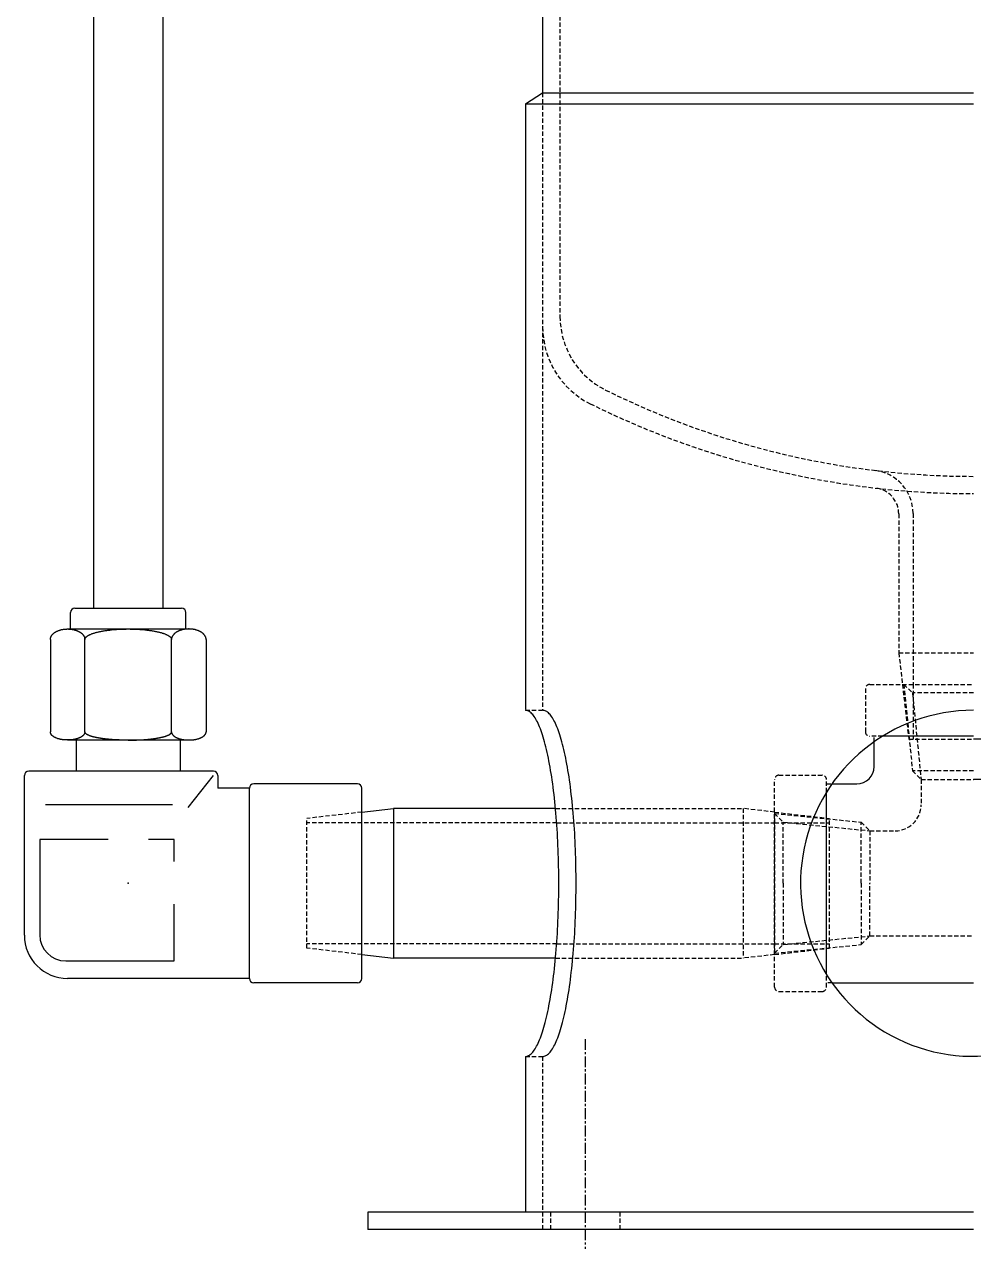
# Model space of a CAD drawing. Extents: x 248 to 507, y 18 to 771.
# Drawn here: x 306.8 to 416.5, y 161.1 to 301.8 of the extents above; entities that cross this region are included whole.
import ezdxf

# ---------------------------------------------------------------- set-up
doc = ezdxf.new("R2010")
doc.units = 0
doc.linetypes.add('CENTER', pattern=[2, 1.25, -0.25, 0.25, -0.25])
doc.linetypes.add('DASHED', pattern=[0.75, 0.5, -0.25])
doc.layers.get('0').update_dxf_attribs({"linetype": 'CONTINUOUS'})
doc.layers.add('CENTER', color=1, linetype='CENTER')

msp = doc.modelspace()

# ---------------------------------------------------------------- linework, layer by layer
at = {"color": 3, "linetype": 'DASHED'}
for p, q in [((368.7, 414.52), (368.7, 267.95)), ((366.7, 293.91), (366.7, 222.62)), ((407.85, 245.22), (407.85, 229.17)), ((409.5, 245.28), (409.5, 225.52)), ((407.85, 229.17), (408.27, 225.52)), ((407.85, 229.17), (416.5, 229.17)), ((404.5, 225.52), (416.5, 225.52)), ((408.27, 225.52), (409, 219.17)), ((408.43, 225.52), (409.43, 215.52)), ((408.43, 225.52), (409.43, 224.52)), ((409.5, 225.52), (409.5, 219.17)), ((404, 225.02), (404, 220.02)), ((409.43, 224.52), (410.43, 214.52)), ((416.5, 224.52), (409.43, 224.52)), ((364.7, 222.52), (366.7, 222.52)), ((405.97, 219.52), (404.5, 219.52)), ((405, 218.88), (405, 219.52)), ((409, 219.17), (416.5, 219.17)), ((416.5, 215.52), (409.43, 215.52)), ((409.43, 215.52), (410.43, 214.52)), ((393.5, 190.52), (393.5, 214.52)), ((394, 215.02), (399, 215.02)), ((399.5, 213.05), (399.5, 214.52)), ((399.5, 214.02), (400.14, 214.02)), ((410.43, 214.52), (416.5, 214.52)), ((410.43, 214.52), (410.43, 211.59)), ((368.18, 211.17), (389.85, 211.17)), ((389.85, 211.17), (389.85, 193.87)), ((393.5, 210.75), (389.85, 211.17)), ((345.81, 210.75), (339.46, 210.02)), ((339.46, 195.02), (339.46, 210.02)), ((393.5, 210.75), (393.5, 194.29)), ((393.5, 210.75), (399.85, 210.02)), ((393.5, 210.59), (403.5, 209.59)), ((393.5, 210.59), (394.5, 209.59)), ((399.85, 195.02), (399.85, 210.02)), ((345.81, 209.52), (339.46, 209.52)), ((368.32, 209.52), (345.81, 209.52)), ((368.32, 209.52), (393.5, 209.52)), ((393.5, 209.52), (399.85, 209.52)), ((394.5, 209.59), (404.5, 208.59)), ((394.5, 202.52), (394.5, 209.59)), ((403.5, 209.59), (404.5, 208.59)), ((403.5, 202.52), (403.5, 209.59)), ((404.5, 208.59), (404.5, 202.52)), ((404.5, 208.59), (407.43, 208.59)), ((394.5, 202.52), (394.5, 195.44)), ((403.5, 202.52), (403.5, 195.44)), ((404.5, 196.44), (404.5, 202.52)), ((394.5, 195.44), (404.5, 196.44)), ((403.5, 195.44), (404.5, 196.44)), ((404.5, 196.44), (416.5, 196.44)), ((345.81, 195.52), (339.46, 195.52)), ((345.81, 194.29), (339.46, 195.02)), ((368.32, 195.52), (345.81, 195.52)), ((368.32, 195.52), (393.5, 195.52)), ((393.5, 194.29), (389.85, 193.87)), ((393.5, 195.52), (399.85, 195.52)), ((393.5, 194.44), (403.5, 195.44)), ((393.5, 194.44), (394.5, 195.44)), ((393.5, 194.29), (399.85, 195.02)), ((368.18, 193.87), (389.85, 193.87)), ((399.5, 190.52), (399.5, 191.98)), ((394, 190.02), (399, 190.02)), ((400.14, 191.02), (399.5, 191.02)), ((364.7, 182.52), (366.7, 182.52)), ((366.7, 182.52), (366.7, 162.52)), ((367.6, 164.52), (367.6, 162.52)), ((375.6, 164.52), (375.6, 162.52))]:
    msp.add_line(p, q, dxfattribs=at)
at = {"color": 7, "linetype": 'CONTINUOUS'}
for p, q in [((366.7, 365.87), (366.7, 293.81)), ((314.81, 342.72), (314.81, 234.32)), ((322.81, 342.72), (322.81, 234.32)), ((364.7, 292.62), (366.7, 293.91)), ((366.7, 293.91), (416.5, 293.91)), ((364.7, 292.62), (416.5, 292.62)), ((364.7, 292.62), (364.7, 222.62)), ((312.14, 231.92), (312.14, 233.82)), ((312.64, 234.32), (324.98, 234.32)), ((325.48, 231.92), (325.48, 233.82)), ((311.81, 231.92), (325.81, 231.92)), ((313.8, 220.02), (313.8, 230.99)), ((323.81, 220.02), (323.81, 230.99)), ((309.81, 230.71), (309.81, 220.02)), ((327.81, 230.71), (327.81, 220.02)), ((416.5, 219.52), (405.97, 219.52)), ((311.81, 219.09), (325.81, 219.09)), ((312.79, 219.09), (312.79, 215.48)), ((324.83, 219.09), (324.83, 215.48)), ((405, 216.02), (405, 218.88)), ((424, 219.17), (416.5, 219.17)), ((328.66, 215.48), (307.31, 215.48)), ((306.81, 196.52), (306.81, 214.98)), ((325.72, 211.29), (328.66, 214.98)), ((329.16, 214.98), (329.16, 213.52)), ((345.31, 214.02), (333.31, 214.02)), ((400.14, 214.02), (403, 214.02)), ((422.57, 214.52), (416.5, 214.52)), ((332.81, 213.52), (329.16, 213.52)), ((332.81, 191.52), (332.81, 213.52)), ((345.81, 191.52), (345.81, 213.52)), ((399.5, 191.98), (399.5, 213.05)), ((309.26, 211.63), (323.91, 211.63)), ((345.81, 210.75), (349.46, 211.17)), ((368.18, 211.17), (349.46, 211.17)), ((349.46, 211.17), (349.46, 193.87)), ((316.51, 207.58), (308.59, 207.58)), ((308.59, 207.58), (308.59, 196.55)), ((324.13, 207.58), (321.14, 207.58)), ((324.13, 205.05), (324.13, 207.58)), ((324.13, 193.55), (324.13, 200.12)), ((345.81, 194.29), (349.46, 193.87)), ((311.59, 193.55), (324.13, 193.55)), ((368.18, 193.87), (349.46, 193.87)), ((332.81, 191.52), (311.81, 191.52)), ((345.31, 191.02), (333.31, 191.02)), ((400.14, 191.02), (416.5, 191.02)), ((364.7, 182.52), (364.7, 164.52)), ((346.5, 164.52), (346.5, 162.52)), ((416.5, 164.52), (346.5, 164.52)), ((416.5, 162.52), (346.5, 162.52))]:
    msp.add_line(p, q, dxfattribs=at)
for points in [[(309.81, 230.71, 0), (309.81, 230.74, 0), (309.81, 230.76, 0), (309.81, 230.79, 0), (309.82, 230.82, 0), (309.82, 230.85, 0), (309.83, 230.88, 0), (309.84, 230.91, 0), (309.85, 230.94, 0), (309.86, 230.97, 0), (309.87, 231, 0), (309.88, 231.03, 0), (309.89, 231.06, 0), (309.91, 231.09, 0), (309.93, 231.11, 0), (309.94, 231.14, 0), (309.96, 231.17, 0), (309.98, 231.2, 0), (310, 231.22, 0), (310.02, 231.25, 0), (310.04, 231.28, 0), (310.07, 231.3, 0), (310.09, 231.33, 0), (310.12, 231.35, 0), (310.14, 231.38, 0), (310.17, 231.4, 0), (310.2, 231.43, 0), (310.23, 231.45, 0), (310.26, 231.47, 0), (310.29, 231.5, 0), (310.32, 231.52, 0), (310.36, 231.54, 0), (310.39, 231.56, 0), (310.43, 231.58, 0), (310.46, 231.6, 0), (310.5, 231.62, 0), (310.54, 231.64, 0), (310.58, 231.66, 0), (310.62, 231.68, 0), (310.65, 231.7, 0), (310.69, 231.71, 0), (310.74, 231.73, 0), (310.78, 231.75, 0), (310.82, 231.76, 0), (310.86, 231.77, 0), (310.91, 231.79, 0), (310.95, 231.8, 0), (311, 231.81, 0), (311.04, 231.82, 0), (311.09, 231.84, 0), (311.13, 231.85, 0), (311.18, 231.86, 0), (311.23, 231.87, 0), (311.27, 231.87, 0), (311.32, 231.88, 0), (311.37, 231.89, 0), (311.42, 231.89, 0), (311.46, 231.9, 0), (311.51, 231.9, 0), (311.56, 231.91, 0), (311.61, 231.91, 0), (311.66, 231.91, 0), (311.71, 231.91, 0), (311.76, 231.92, 0), (311.81, 231.92, 0), (311.85, 231.92, 0), (311.9, 231.91, 0), (311.95, 231.91, 0), (312, 231.91, 0), (312.05, 231.91, 0), (312.1, 231.9, 0), (312.15, 231.9, 0), (312.19, 231.89, 0), (312.24, 231.89, 0), (312.29, 231.88, 0), (312.34, 231.87, 0), (312.38, 231.87, 0), (312.43, 231.86, 0), (312.48, 231.85, 0), (312.52, 231.84, 0), (312.57, 231.82, 0), (312.61, 231.81, 0), (312.66, 231.8, 0), (312.7, 231.79, 0), (312.75, 231.77, 0), (312.79, 231.76, 0), (312.83, 231.75, 0), (312.87, 231.73, 0), (312.92, 231.71, 0), (312.95, 231.7, 0), (313, 231.68, 0), (313.03, 231.66, 0), (313.07, 231.64, 0), (313.11, 231.62, 0), (313.15, 231.6, 0), (313.18, 231.58, 0), (313.22, 231.56, 0), (313.25, 231.54, 0), (313.29, 231.52, 0), (313.32, 231.5, 0), (313.35, 231.47, 0), (313.38, 231.45, 0), (313.41, 231.43, 0), (313.44, 231.4, 0), (313.47, 231.38, 0), (313.49, 231.35, 0), (313.52, 231.33, 0), (313.54, 231.3, 0), (313.57, 231.28, 0), (313.59, 231.25, 0), (313.61, 231.22, 0), (313.63, 231.2, 0), (313.65, 231.17, 0), (313.67, 231.14, 0), (313.69, 231.11, 0), (313.7, 231.09, 0), (313.72, 231.06, 0), (313.73, 231.03, 0), (313.74, 231, 0), (313.75, 230.97, 0), (313.76, 230.94, 0), (313.77, 230.91, 0), (313.78, 230.88, 0), (313.79, 230.85, 0), (313.79, 230.82, 0), (313.8, 230.79, 0), (313.8, 230.76, 0), (313.8, 230.74, 0), (313.8, 230.71, 0)], [(313.8, 230.71, 0), (313.8, 230.74, 0), (313.81, 230.76, 0), (313.82, 230.79, 0), (313.83, 230.82, 0), (313.84, 230.85, 0), (313.86, 230.88, 0), (313.88, 230.91, 0), (313.9, 230.94, 0), (313.92, 230.97, 0), (313.95, 231, 0), (313.98, 231.03, 0), (314.02, 231.06, 0), (314.06, 231.09, 0), (314.1, 231.11, 0), (314.14, 231.14, 0), (314.18, 231.17, 0), (314.23, 231.2, 0), (314.28, 231.22, 0), (314.34, 231.25, 0), (314.39, 231.28, 0), (314.45, 231.3, 0), (314.51, 231.33, 0), (314.58, 231.35, 0), (314.65, 231.38, 0), (314.71, 231.4, 0), (314.79, 231.43, 0), (314.86, 231.45, 0), (314.94, 231.47, 0), (315.02, 231.5, 0), (315.1, 231.52, 0), (315.18, 231.54, 0), (315.27, 231.56, 0), (315.36, 231.58, 0), (315.45, 231.6, 0), (315.54, 231.62, 0), (315.63, 231.64, 0), (315.73, 231.66, 0), (315.83, 231.68, 0), (315.93, 231.7, 0), (316.03, 231.71, 0), (316.13, 231.73, 0), (316.23, 231.75, 0), (316.34, 231.76, 0), (316.45, 231.77, 0), (316.56, 231.79, 0), (316.67, 231.8, 0), (316.78, 231.81, 0), (316.89, 231.82, 0), (317.01, 231.84, 0), (317.12, 231.85, 0), (317.24, 231.86, 0), (317.36, 231.87, 0), (317.47, 231.87, 0), (317.59, 231.88, 0), (317.71, 231.89, 0), (317.83, 231.89, 0), (317.95, 231.9, 0), (318.07, 231.9, 0), (318.19, 231.91, 0), (318.32, 231.91, 0), (318.44, 231.91, 0), (318.56, 231.91, 0), (318.69, 231.92, 0), (318.81, 231.92, 0), (318.93, 231.92, 0), (319.05, 231.91, 0), (319.18, 231.91, 0), (319.3, 231.91, 0), (319.42, 231.91, 0), (319.54, 231.9, 0), (319.66, 231.9, 0), (319.78, 231.89, 0), (319.9, 231.89, 0), (320.02, 231.88, 0), (320.14, 231.87, 0), (320.26, 231.87, 0), (320.38, 231.86, 0), (320.49, 231.85, 0), (320.61, 231.84, 0), (320.72, 231.82, 0), (320.84, 231.81, 0), (320.95, 231.8, 0), (321.06, 231.79, 0), (321.17, 231.77, 0), (321.27, 231.76, 0), (321.38, 231.75, 0), (321.49, 231.73, 0), (321.59, 231.71, 0), (321.69, 231.7, 0), (321.79, 231.68, 0), (321.89, 231.66, 0), (321.98, 231.64, 0), (322.08, 231.62, 0), (322.17, 231.6, 0), (322.26, 231.58, 0), (322.35, 231.56, 0), (322.43, 231.54, 0), (322.52, 231.52, 0), (322.6, 231.5, 0), (322.68, 231.47, 0), (322.75, 231.45, 0), (322.83, 231.43, 0), (322.9, 231.4, 0), (322.97, 231.38, 0), (323.04, 231.35, 0), (323.1, 231.33, 0), (323.16, 231.3, 0), (323.22, 231.28, 0), (323.28, 231.25, 0), (323.33, 231.22, 0), (323.38, 231.2, 0), (323.43, 231.17, 0), (323.48, 231.14, 0), (323.52, 231.11, 0), (323.56, 231.09, 0), (323.6, 231.06, 0), (323.63, 231.03, 0), (323.66, 231, 0), (323.69, 230.97, 0), (323.72, 230.94, 0), (323.74, 230.91, 0), (323.76, 230.88, 0), (323.78, 230.85, 0), (323.79, 230.82, 0), (323.8, 230.79, 0), (323.81, 230.76, 0), (323.81, 230.74, 0), (323.81, 230.71, 0)], [(327.81, 230.71, 0), (327.81, 230.74, 0), (327.81, 230.76, 0), (327.8, 230.79, 0), (327.8, 230.82, 0), (327.79, 230.85, 0), (327.79, 230.88, 0), (327.78, 230.91, 0), (327.77, 230.94, 0), (327.76, 230.97, 0), (327.75, 231, 0), (327.74, 231.03, 0), (327.72, 231.06, 0), (327.71, 231.09, 0), (327.69, 231.11, 0), (327.67, 231.14, 0), (327.66, 231.17, 0), (327.64, 231.2, 0), (327.62, 231.22, 0), (327.6, 231.25, 0), (327.57, 231.28, 0), (327.55, 231.3, 0), (327.52, 231.33, 0), (327.5, 231.35, 0), (327.47, 231.38, 0), (327.44, 231.4, 0), (327.42, 231.43, 0), (327.38, 231.45, 0), (327.36, 231.47, 0), (327.32, 231.5, 0), (327.29, 231.52, 0), (327.26, 231.54, 0), (327.22, 231.56, 0), (327.19, 231.58, 0), (327.15, 231.6, 0), (327.12, 231.62, 0), (327.08, 231.64, 0), (327.04, 231.66, 0), (327, 231.68, 0), (326.96, 231.7, 0), (326.92, 231.71, 0), (326.88, 231.73, 0), (326.84, 231.75, 0), (326.8, 231.76, 0), (326.75, 231.77, 0), (326.71, 231.79, 0), (326.67, 231.8, 0), (326.62, 231.81, 0), (326.57, 231.82, 0), (326.53, 231.84, 0), (326.48, 231.85, 0), (326.44, 231.86, 0), (326.39, 231.87, 0), (326.34, 231.87, 0), (326.3, 231.88, 0), (326.25, 231.89, 0), (326.2, 231.89, 0), (326.15, 231.9, 0), (326.1, 231.9, 0), (326.06, 231.91, 0), (326.01, 231.91, 0), (325.96, 231.91, 0), (325.91, 231.91, 0), (325.86, 231.92, 0), (325.81, 231.92, 0), (325.76, 231.92, 0), (325.71, 231.91, 0), (325.66, 231.91, 0), (325.62, 231.91, 0), (325.57, 231.91, 0), (325.52, 231.9, 0), (325.47, 231.9, 0), (325.42, 231.89, 0), (325.37, 231.89, 0), (325.32, 231.88, 0), (325.28, 231.87, 0), (325.23, 231.87, 0), (325.18, 231.86, 0), (325.14, 231.85, 0), (325.09, 231.84, 0), (325.05, 231.82, 0), (325, 231.81, 0), (324.96, 231.8, 0), (324.91, 231.79, 0), (324.87, 231.77, 0), (324.83, 231.76, 0), (324.78, 231.75, 0), (324.74, 231.73, 0), (324.7, 231.71, 0), (324.66, 231.7, 0), (324.62, 231.68, 0), (324.58, 231.66, 0), (324.54, 231.64, 0), (324.51, 231.62, 0), (324.47, 231.6, 0), (324.43, 231.58, 0), (324.4, 231.56, 0), (324.36, 231.54, 0), (324.33, 231.52, 0), (324.3, 231.5, 0), (324.27, 231.47, 0), (324.24, 231.45, 0), (324.21, 231.43, 0), (324.18, 231.4, 0), (324.15, 231.38, 0), (324.12, 231.35, 0), (324.1, 231.33, 0), (324.07, 231.3, 0), (324.05, 231.28, 0), (324.03, 231.25, 0), (324, 231.22, 0), (323.99, 231.2, 0), (323.97, 231.17, 0), (323.95, 231.14, 0), (323.93, 231.11, 0), (323.91, 231.09, 0), (323.9, 231.06, 0), (323.89, 231.03, 0), (323.87, 231, 0), (323.86, 230.97, 0), (323.85, 230.94, 0), (323.84, 230.91, 0), (323.83, 230.88, 0), (323.83, 230.85, 0), (323.82, 230.82, 0), (323.82, 230.79, 0), (323.82, 230.76, 0), (323.81, 230.74, 0), (323.81, 230.71, 0)], [(364.7, 182.52, 0), (364.8, 182.52, 0), (364.89, 182.54, 0), (364.99, 182.57, 0), (365.08, 182.61, 0), (365.17, 182.67, 0), (365.27, 182.73, 0), (365.36, 182.81, 0), (365.45, 182.9, 0), (365.55, 183, 0), (365.64, 183.12, 0), (365.73, 183.24, 0), (365.82, 183.38, 0), (365.91, 183.53, 0), (366, 183.69, 0), (366.09, 183.86, 0), (366.18, 184.04, 0), (366.27, 184.23, 0), (366.35, 184.44, 0), (366.44, 184.65, 0), (366.52, 184.88, 0), (366.6, 185.12, 0), (366.69, 185.36, 0), (366.77, 185.62, 0), (366.85, 185.89, 0), (366.92, 186.16, 0), (367, 186.45, 0), (367.08, 186.75, 0), (367.15, 187.06, 0), (367.22, 187.37, 0), (367.29, 187.7, 0), (367.36, 188.03, 0), (367.43, 188.37, 0), (367.5, 188.73, 0), (367.56, 189.09, 0), (367.62, 189.45, 0), (367.69, 189.83, 0), (367.75, 190.21, 0), (367.8, 190.6, 0), (367.86, 191, 0), (367.91, 191.41, 0), (367.96, 191.82, 0), (368.01, 192.23, 0), (368.06, 192.66, 0), (368.11, 193.09, 0), (368.15, 193.52, 0), (368.19, 193.97, 0), (368.23, 194.41, 0), (368.27, 194.86, 0), (368.3, 195.32, 0), (368.34, 195.78, 0), (368.37, 196.24, 0), (368.4, 196.71, 0), (368.42, 197.18, 0), (368.45, 197.66, 0), (368.47, 198.13, 0), (368.49, 198.62, 0), (368.5, 199.1, 0), (368.52, 199.58, 0), (368.53, 200.07, 0), (368.54, 200.56, 0), (368.55, 201.04, 0), (368.56, 201.53, 0), (368.56, 202.03, 0), (368.56, 202.52, 0), (368.56, 203.01, 0), (368.56, 203.5, 0), (368.55, 203.99, 0), (368.54, 204.48, 0), (368.53, 204.97, 0), (368.52, 205.45, 0), (368.5, 205.94, 0), (368.49, 206.42, 0), (368.47, 206.9, 0), (368.45, 207.38, 0), (368.42, 207.85, 0), (368.4, 208.32, 0), (368.37, 208.79, 0), (368.34, 209.25, 0), (368.3, 209.71, 0), (368.27, 210.17, 0), (368.23, 210.62, 0), (368.19, 211.07, 0), (368.15, 211.51, 0), (368.11, 211.94, 0), (368.06, 212.37, 0), (368.01, 212.8, 0), (367.96, 213.22, 0), (367.91, 213.63, 0), (367.86, 214.03, 0), (367.8, 214.43, 0), (367.75, 214.82, 0), (367.69, 215.2, 0), (367.62, 215.58, 0), (367.56, 215.95, 0), (367.5, 216.31, 0), (367.43, 216.66, 0), (367.36, 217, 0), (367.29, 217.34, 0), (367.22, 217.66, 0), (367.15, 217.98, 0), (367.08, 218.28, 0), (367, 218.58, 0), (366.92, 218.87, 0), (366.85, 219.15, 0), (366.77, 219.41, 0), (366.69, 219.67, 0), (366.6, 219.92, 0), (366.52, 220.16, 0), (366.44, 220.38, 0), (366.35, 220.6, 0), (366.27, 220.8, 0), (366.18, 220.99, 0), (366.09, 221.18, 0), (366, 221.35, 0), (365.91, 221.51, 0), (365.82, 221.66, 0), (365.73, 221.79, 0), (365.64, 221.92, 0), (365.55, 222.03, 0), (365.45, 222.13, 0), (365.36, 222.22, 0), (365.27, 222.3, 0), (365.17, 222.37, 0), (365.08, 222.42, 0), (364.99, 222.46, 0), (364.89, 222.49, 0), (364.8, 222.51, 0), (364.7, 222.52, 0)], [(313.8, 220.02, 0), (313.8, 220, 0), (313.8, 219.97, 0), (313.8, 219.95, 0), (313.79, 219.93, 0), (313.79, 219.91, 0), (313.78, 219.88, 0), (313.77, 219.86, 0), (313.76, 219.84, 0), (313.75, 219.81, 0), (313.74, 219.79, 0), (313.73, 219.77, 0), (313.72, 219.75, 0), (313.7, 219.73, 0), (313.69, 219.71, 0), (313.67, 219.68, 0), (313.65, 219.66, 0), (313.63, 219.64, 0), (313.61, 219.62, 0), (313.59, 219.6, 0), (313.57, 219.58, 0), (313.54, 219.56, 0), (313.52, 219.54, 0), (313.49, 219.52, 0), (313.47, 219.5, 0), (313.44, 219.48, 0), (313.41, 219.46, 0), (313.38, 219.44, 0), (313.35, 219.43, 0), (313.32, 219.41, 0), (313.29, 219.39, 0), (313.25, 219.38, 0), (313.22, 219.36, 0), (313.18, 219.34, 0), (313.15, 219.33, 0), (313.11, 219.31, 0), (313.07, 219.3, 0), (313.03, 219.28, 0), (313, 219.27, 0), (312.95, 219.26, 0), (312.92, 219.24, 0), (312.87, 219.23, 0), (312.83, 219.22, 0), (312.79, 219.21, 0), (312.75, 219.19, 0), (312.7, 219.19, 0), (312.66, 219.18, 0), (312.61, 219.16, 0), (312.57, 219.16, 0), (312.52, 219.15, 0), (312.48, 219.14, 0), (312.43, 219.13, 0), (312.38, 219.12, 0), (312.34, 219.12, 0), (312.29, 219.11, 0), (312.24, 219.11, 0), (312.19, 219.1, 0), (312.15, 219.1, 0), (312.1, 219.09, 0), (312.05, 219.09, 0), (312, 219.09, 0), (311.95, 219.09, 0), (311.9, 219.09, 0), (311.85, 219.09, 0), (311.81, 219.09, 0), (311.76, 219.09, 0), (311.71, 219.09, 0), (311.66, 219.09, 0), (311.61, 219.09, 0), (311.56, 219.09, 0), (311.51, 219.09, 0), (311.46, 219.1, 0), (311.42, 219.1, 0), (311.37, 219.11, 0), (311.32, 219.11, 0), (311.27, 219.12, 0), (311.23, 219.12, 0), (311.18, 219.13, 0), (311.13, 219.14, 0), (311.09, 219.15, 0), (311.04, 219.16, 0), (311, 219.16, 0), (310.95, 219.18, 0), (310.91, 219.19, 0), (310.86, 219.19, 0), (310.82, 219.21, 0), (310.78, 219.22, 0), (310.74, 219.23, 0), (310.69, 219.24, 0), (310.65, 219.26, 0), (310.62, 219.27, 0), (310.58, 219.28, 0), (310.54, 219.3, 0), (310.5, 219.31, 0), (310.46, 219.33, 0), (310.43, 219.34, 0), (310.39, 219.36, 0), (310.36, 219.38, 0), (310.32, 219.39, 0), (310.29, 219.41, 0), (310.26, 219.43, 0), (310.23, 219.44, 0), (310.2, 219.46, 0), (310.17, 219.48, 0), (310.14, 219.5, 0), (310.12, 219.52, 0), (310.09, 219.54, 0), (310.07, 219.56, 0), (310.04, 219.58, 0), (310.02, 219.6, 0), (310, 219.62, 0), (309.98, 219.64, 0), (309.96, 219.66, 0), (309.94, 219.68, 0), (309.93, 219.71, 0), (309.91, 219.73, 0), (309.89, 219.75, 0), (309.88, 219.77, 0), (309.87, 219.79, 0), (309.86, 219.81, 0), (309.85, 219.84, 0), (309.84, 219.86, 0), (309.83, 219.88, 0), (309.82, 219.91, 0), (309.82, 219.93, 0), (309.81, 219.95, 0), (309.81, 219.97, 0), (309.81, 220, 0), (309.81, 220.02, 0)], [(318.81, 219.07, 0), (318.75, 219.07, 0), (318.69, 219.07, 0), (318.63, 219.07, 0), (318.56, 219.07, 0), (318.5, 219.07, 0), (318.44, 219.07, 0), (318.38, 219.07, 0), (318.32, 219.07, 0), (318.26, 219.07, 0), (318.2, 219.07, 0), (318.14, 219.07, 0), (318.08, 219.08, 0), (318.02, 219.08, 0), (317.96, 219.08, 0), (317.9, 219.08, 0), (317.84, 219.08, 0), (317.78, 219.09, 0), (317.72, 219.09, 0), (317.66, 219.09, 0), (317.6, 219.09, 0), (317.54, 219.09, 0), (317.48, 219.1, 0), (317.43, 219.1, 0), (317.37, 219.1, 0), (317.31, 219.11, 0), (317.25, 219.11, 0), (317.19, 219.11, 0), (317.13, 219.12, 0), (317.08, 219.12, 0), (317.02, 219.12, 0), (316.96, 219.13, 0), (316.91, 219.13, 0), (316.85, 219.14, 0), (316.79, 219.14, 0), (316.74, 219.15, 0), (316.68, 219.15, 0), (316.63, 219.16, 0), (316.57, 219.16, 0), (316.52, 219.17, 0), (316.46, 219.17, 0), (316.41, 219.18, 0), (316.35, 219.18, 0), (316.3, 219.19, 0), (316.25, 219.19, 0), (316.2, 219.2, 0), (316.14, 219.21, 0), (316.09, 219.21, 0), (316.04, 219.22, 0), (315.99, 219.22, 0), (315.94, 219.23, 0), (315.89, 219.24, 0), (315.84, 219.25, 0), (315.79, 219.25, 0), (315.74, 219.26, 0), (315.69, 219.27, 0), (315.64, 219.27, 0), (315.6, 219.28, 0), (315.55, 219.29, 0), (315.5, 219.3, 0), (315.46, 219.3, 0), (315.41, 219.31, 0), (315.37, 219.32, 0), (315.32, 219.33, 0), (315.28, 219.34, 0), (315.24, 219.34, 0), (315.19, 219.35, 0), (315.15, 219.36, 0), (315.11, 219.37, 0), (315.07, 219.38, 0), (315.03, 219.39, 0), (314.99, 219.4, 0), (314.95, 219.41, 0), (314.91, 219.41, 0), (314.87, 219.42, 0), (314.83, 219.43, 0), (314.8, 219.44, 0), (314.76, 219.45, 0), (314.72, 219.46, 0), (314.69, 219.47, 0), (314.65, 219.48, 0), (314.62, 219.49, 0), (314.59, 219.5, 0), (314.55, 219.51, 0), (314.52, 219.52, 0), (314.49, 219.53, 0), (314.46, 219.54, 0), (314.43, 219.55, 0), (314.4, 219.56, 0), (314.37, 219.57, 0), (314.34, 219.58, 0), (314.31, 219.59, 0), (314.29, 219.6, 0), (314.26, 219.62, 0), (314.24, 219.63, 0), (314.21, 219.64, 0), (314.19, 219.65, 0), (314.16, 219.66, 0), (314.14, 219.67, 0), (314.12, 219.68, 0), (314.1, 219.69, 0), (314.08, 219.7, 0), (314.06, 219.72, 0), (314.04, 219.73, 0), (314.02, 219.74, 0), (314, 219.75, 0), (313.99, 219.76, 0), (313.97, 219.77, 0), (313.95, 219.78, 0), (313.94, 219.8, 0), (313.93, 219.81, 0), (313.91, 219.82, 0), (313.9, 219.83, 0), (313.89, 219.84, 0), (313.88, 219.85, 0), (313.87, 219.87, 0), (313.86, 219.88, 0), (313.85, 219.89, 0), (313.84, 219.9, 0), (313.83, 219.91, 0), (313.83, 219.93, 0), (313.82, 219.94, 0), (313.82, 219.95, 0), (313.81, 219.96, 0), (313.81, 219.97, 0), (313.81, 219.98, 0), (313.8, 220, 0), (313.8, 220.01, 0), (313.8, 220.02, 0)], [(318.81, 219.07, 0), (318.87, 219.07, 0), (318.93, 219.07, 0), (318.99, 219.07, 0), (319.05, 219.07, 0), (319.11, 219.07, 0), (319.17, 219.07, 0), (319.23, 219.07, 0), (319.29, 219.07, 0), (319.35, 219.07, 0), (319.41, 219.07, 0), (319.47, 219.07, 0), (319.54, 219.08, 0), (319.6, 219.08, 0), (319.65, 219.08, 0), (319.71, 219.08, 0), (319.77, 219.08, 0), (319.83, 219.09, 0), (319.89, 219.09, 0), (319.95, 219.09, 0), (320.01, 219.09, 0), (320.07, 219.09, 0), (320.13, 219.1, 0), (320.19, 219.1, 0), (320.25, 219.1, 0), (320.31, 219.11, 0), (320.37, 219.11, 0), (320.42, 219.11, 0), (320.48, 219.12, 0), (320.54, 219.12, 0), (320.6, 219.12, 0), (320.65, 219.13, 0), (320.71, 219.13, 0), (320.77, 219.14, 0), (320.82, 219.14, 0), (320.88, 219.15, 0), (320.93, 219.15, 0), (320.99, 219.16, 0), (321.05, 219.16, 0), (321.1, 219.17, 0), (321.15, 219.17, 0), (321.21, 219.18, 0), (321.26, 219.18, 0), (321.31, 219.19, 0), (321.37, 219.19, 0), (321.42, 219.2, 0), (321.47, 219.21, 0), (321.52, 219.21, 0), (321.57, 219.22, 0), (321.63, 219.22, 0), (321.68, 219.23, 0), (321.73, 219.24, 0), (321.78, 219.25, 0), (321.83, 219.25, 0), (321.88, 219.26, 0), (321.92, 219.27, 0), (321.97, 219.27, 0), (322.02, 219.28, 0), (322.06, 219.29, 0), (322.11, 219.3, 0), (322.16, 219.3, 0), (322.2, 219.31, 0), (322.25, 219.32, 0), (322.29, 219.33, 0), (322.34, 219.34, 0), (322.38, 219.34, 0), (322.42, 219.35, 0), (322.46, 219.36, 0), (322.51, 219.37, 0), (322.55, 219.38, 0), (322.59, 219.39, 0), (322.63, 219.4, 0), (322.67, 219.41, 0), (322.71, 219.41, 0), (322.75, 219.42, 0), (322.78, 219.43, 0), (322.82, 219.44, 0), (322.86, 219.45, 0), (322.89, 219.46, 0), (322.93, 219.47, 0), (322.96, 219.48, 0), (323, 219.49, 0), (323.03, 219.5, 0), (323.06, 219.51, 0), (323.1, 219.52, 0), (323.13, 219.53, 0), (323.16, 219.54, 0), (323.19, 219.55, 0), (323.22, 219.56, 0), (323.25, 219.57, 0), (323.27, 219.58, 0), (323.3, 219.59, 0), (323.33, 219.6, 0), (323.36, 219.62, 0), (323.38, 219.63, 0), (323.4, 219.64, 0), (323.43, 219.65, 0), (323.45, 219.66, 0), (323.48, 219.67, 0), (323.5, 219.68, 0), (323.52, 219.69, 0), (323.54, 219.7, 0), (323.56, 219.72, 0), (323.58, 219.73, 0), (323.6, 219.74, 0), (323.61, 219.75, 0), (323.63, 219.76, 0), (323.65, 219.77, 0), (323.66, 219.78, 0), (323.68, 219.8, 0), (323.69, 219.81, 0), (323.7, 219.82, 0), (323.72, 219.83, 0), (323.73, 219.84, 0), (323.74, 219.85, 0), (323.75, 219.87, 0), (323.76, 219.88, 0), (323.77, 219.89, 0), (323.77, 219.9, 0), (323.78, 219.91, 0), (323.79, 219.93, 0), (323.8, 219.94, 0), (323.8, 219.95, 0), (323.8, 219.96, 0), (323.81, 219.97, 0), (323.81, 219.98, 0), (323.81, 220, 0), (323.81, 220.01, 0), (323.81, 220.02, 0)], [(323.81, 220.02, 0), (323.81, 220, 0), (323.82, 219.97, 0), (323.82, 219.95, 0), (323.82, 219.93, 0), (323.83, 219.91, 0), (323.83, 219.88, 0), (323.84, 219.86, 0), (323.85, 219.84, 0), (323.86, 219.81, 0), (323.87, 219.79, 0), (323.89, 219.77, 0), (323.9, 219.75, 0), (323.91, 219.73, 0), (323.93, 219.71, 0), (323.95, 219.68, 0), (323.97, 219.66, 0), (323.99, 219.64, 0), (324, 219.62, 0), (324.03, 219.6, 0), (324.05, 219.58, 0), (324.07, 219.56, 0), (324.1, 219.54, 0), (324.12, 219.52, 0), (324.15, 219.5, 0), (324.18, 219.48, 0), (324.21, 219.46, 0), (324.24, 219.44, 0), (324.27, 219.43, 0), (324.3, 219.41, 0), (324.33, 219.39, 0), (324.36, 219.38, 0), (324.4, 219.36, 0), (324.43, 219.34, 0), (324.47, 219.33, 0), (324.51, 219.31, 0), (324.54, 219.3, 0), (324.58, 219.28, 0), (324.62, 219.27, 0), (324.66, 219.26, 0), (324.7, 219.24, 0), (324.74, 219.23, 0), (324.78, 219.22, 0), (324.83, 219.21, 0), (324.87, 219.19, 0), (324.91, 219.19, 0), (324.96, 219.18, 0), (325, 219.16, 0), (325.05, 219.16, 0), (325.09, 219.15, 0), (325.14, 219.14, 0), (325.18, 219.13, 0), (325.23, 219.12, 0), (325.28, 219.12, 0), (325.32, 219.11, 0), (325.37, 219.11, 0), (325.42, 219.1, 0), (325.47, 219.1, 0), (325.52, 219.09, 0), (325.57, 219.09, 0), (325.62, 219.09, 0), (325.66, 219.09, 0), (325.71, 219.09, 0), (325.76, 219.09, 0), (325.81, 219.09, 0), (325.86, 219.09, 0), (325.91, 219.09, 0), (325.96, 219.09, 0), (326.01, 219.09, 0), (326.06, 219.09, 0), (326.1, 219.09, 0), (326.15, 219.1, 0), (326.2, 219.1, 0), (326.25, 219.11, 0), (326.3, 219.11, 0), (326.34, 219.12, 0), (326.39, 219.12, 0), (326.44, 219.13, 0), (326.48, 219.14, 0), (326.53, 219.15, 0), (326.57, 219.16, 0), (326.62, 219.16, 0), (326.67, 219.18, 0), (326.71, 219.19, 0), (326.75, 219.19, 0), (326.8, 219.21, 0), (326.84, 219.22, 0), (326.88, 219.23, 0), (326.92, 219.24, 0), (326.96, 219.26, 0), (327, 219.27, 0), (327.04, 219.28, 0), (327.08, 219.3, 0), (327.12, 219.31, 0), (327.15, 219.33, 0), (327.19, 219.34, 0), (327.22, 219.36, 0), (327.26, 219.38, 0), (327.29, 219.39, 0), (327.32, 219.41, 0), (327.36, 219.43, 0), (327.38, 219.44, 0), (327.42, 219.46, 0), (327.44, 219.48, 0), (327.47, 219.5, 0), (327.5, 219.52, 0), (327.52, 219.54, 0), (327.55, 219.56, 0), (327.57, 219.58, 0), (327.6, 219.6, 0), (327.62, 219.62, 0), (327.64, 219.64, 0), (327.66, 219.66, 0), (327.67, 219.68, 0), (327.69, 219.71, 0), (327.71, 219.73, 0), (327.72, 219.75, 0), (327.74, 219.77, 0), (327.75, 219.79, 0), (327.76, 219.81, 0), (327.77, 219.84, 0), (327.78, 219.86, 0), (327.79, 219.88, 0), (327.79, 219.91, 0), (327.8, 219.93, 0), (327.8, 219.95, 0), (327.81, 219.97, 0), (327.81, 220, 0), (327.81, 220.02, 0)]]:
    msp.add_polyline3d(points, dxfattribs=at)
at = {"color": 3, "linetype": 'DASHED'}
msp.add_polyline3d([(366.7, 182.52, 0), (366.8, 182.52, 0), (366.89, 182.54, 0), (366.99, 182.57, 0), (367.08, 182.61, 0), (367.17, 182.67, 0), (367.27, 182.73, 0), (367.36, 182.81, 0), (367.45, 182.9, 0), (367.55, 183, 0), (367.64, 183.12, 0), (367.73, 183.24, 0), (367.82, 183.38, 0), (367.91, 183.53, 0), (368, 183.69, 0), (368.09, 183.86, 0), (368.18, 184.04, 0), (368.27, 184.23, 0), (368.35, 184.44, 0), (368.44, 184.65, 0), (368.52, 184.88, 0), (368.6, 185.12, 0), (368.69, 185.36, 0), (368.77, 185.62, 0), (368.85, 185.89, 0), (368.92, 186.16, 0), (369, 186.45, 0), (369.08, 186.75, 0), (369.15, 187.06, 0), (369.22, 187.37, 0), (369.29, 187.7, 0), (369.36, 188.03, 0), (369.43, 188.37, 0), (369.5, 188.73, 0), (369.56, 189.09, 0), (369.62, 189.45, 0), (369.69, 189.83, 0), (369.75, 190.21, 0), (369.8, 190.6, 0), (369.86, 191, 0), (369.91, 191.41, 0), (369.96, 191.82, 0), (370.01, 192.23, 0), (370.06, 192.66, 0), (370.11, 193.09, 0), (370.15, 193.52, 0), (370.19, 193.97, 0), (370.23, 194.41, 0), (370.27, 194.86, 0), (370.3, 195.32, 0), (370.34, 195.78, 0), (370.37, 196.24, 0), (370.4, 196.71, 0), (370.42, 197.18, 0), (370.45, 197.66, 0), (370.47, 198.13, 0), (370.49, 198.62, 0), (370.5, 199.1, 0), (370.52, 199.58, 0), (370.53, 200.07, 0), (370.54, 200.56, 0), (370.55, 201.04, 0), (370.56, 201.53, 0), (370.56, 202.03, 0), (370.56, 202.52, 0), (370.56, 203.01, 0), (370.56, 203.5, 0), (370.55, 203.99, 0), (370.54, 204.48, 0), (370.53, 204.97, 0), (370.52, 205.45, 0), (370.5, 205.94, 0), (370.49, 206.42, 0), (370.47, 206.9, 0), (370.45, 207.38, 0), (370.42, 207.85, 0), (370.4, 208.32, 0), (370.37, 208.79, 0), (370.34, 209.25, 0), (370.3, 209.71, 0), (370.27, 210.17, 0), (370.23, 210.62, 0), (370.19, 211.07, 0), (370.15, 211.51, 0), (370.11, 211.94, 0), (370.06, 212.37, 0), (370.01, 212.8, 0), (369.96, 213.22, 0), (369.91, 213.63, 0), (369.86, 214.03, 0), (369.8, 214.43, 0), (369.75, 214.82, 0), (369.69, 215.2, 0), (369.62, 215.58, 0), (369.56, 215.95, 0), (369.5, 216.31, 0), (369.43, 216.66, 0), (369.36, 217, 0), (369.29, 217.34, 0), (369.22, 217.66, 0), (369.15, 217.98, 0), (369.08, 218.28, 0), (369, 218.58, 0), (368.92, 218.87, 0), (368.85, 219.15, 0), (368.77, 219.41, 0), (368.69, 219.67, 0), (368.6, 219.92, 0), (368.52, 220.16, 0), (368.44, 220.38, 0), (368.35, 220.6, 0), (368.27, 220.8, 0), (368.18, 220.99, 0), (368.09, 221.18, 0), (368, 221.35, 0), (367.91, 221.51, 0), (367.82, 221.66, 0), (367.73, 221.79, 0), (367.64, 221.92, 0), (367.55, 222.03, 0), (367.45, 222.13, 0), (367.36, 222.22, 0), (367.27, 222.3, 0), (367.17, 222.37, 0), (367.08, 222.42, 0), (366.99, 222.46, 0), (366.89, 222.49, 0), (366.8, 222.51, 0), (366.7, 222.52, 0)], dxfattribs=at)
for centre, radius, start, end in [((378.2, 268.05), 9.5, 180, 243.5874), ((376.6, 266.82), 9.9, 180, 243.5884), ((416.5, 345.16), 95.6, 243.5874, 270), ((416.5, 347.16), 99.6, 243.5884, 270), ((404.5, 245.28), 5, 0, 83.1492), ((404.85, 245.22), 3, 0, 83.4801), ((404.5, 225.02), 0.5, 90, 180), ((404.5, 220.02), 0.5, 180, 270), ((394, 214.52), 0.5, 90, 180), ((399, 214.52), 0.5, 0, 90), ((407.43, 211.59), 3, 270, 0), ((394, 190.52), 0.5, 180, 270), ((399, 190.52), 0.5, 270, 0)]:
    msp.add_arc(centre, radius, start, end, dxfattribs=at)
at = {"color": 7, "linetype": 'CONTINUOUS'}
for centre, radius, start, end in [((312.64, 233.82), 0.5, 90, 180), ((324.98, 233.82), 0.5, 0, 90), ((416.5, 202.52), 20, 90, 324.9004), ((307.31, 214.98), 0.5, 90, 180), ((328.66, 214.98), 0.5, 0, 90), ((403, 216.02), 2, 270, 0), ((333.31, 213.52), 0.5, 90, 180), ((345.31, 213.52), 0.5, 0, 90), ((311.81, 196.52), 5, 180, 270), ((311.59, 196.55), 3, 180, 270), ((333.31, 191.52), 0.5, 180, 270), ((345.31, 191.52), 0.5, 270, 0)]:
    msp.add_arc(centre, radius, start, end, dxfattribs=at)
msp.add_point((318.81, 202.52), dxfattribs=at)
at = {"layer": 'CENTER', "color": 1, "linetype": 'CENTER'}
msp.add_line((371.6, 184.52), (371.6, 142.52), dxfattribs=at)

doc.saveas('drawing.dxf')
